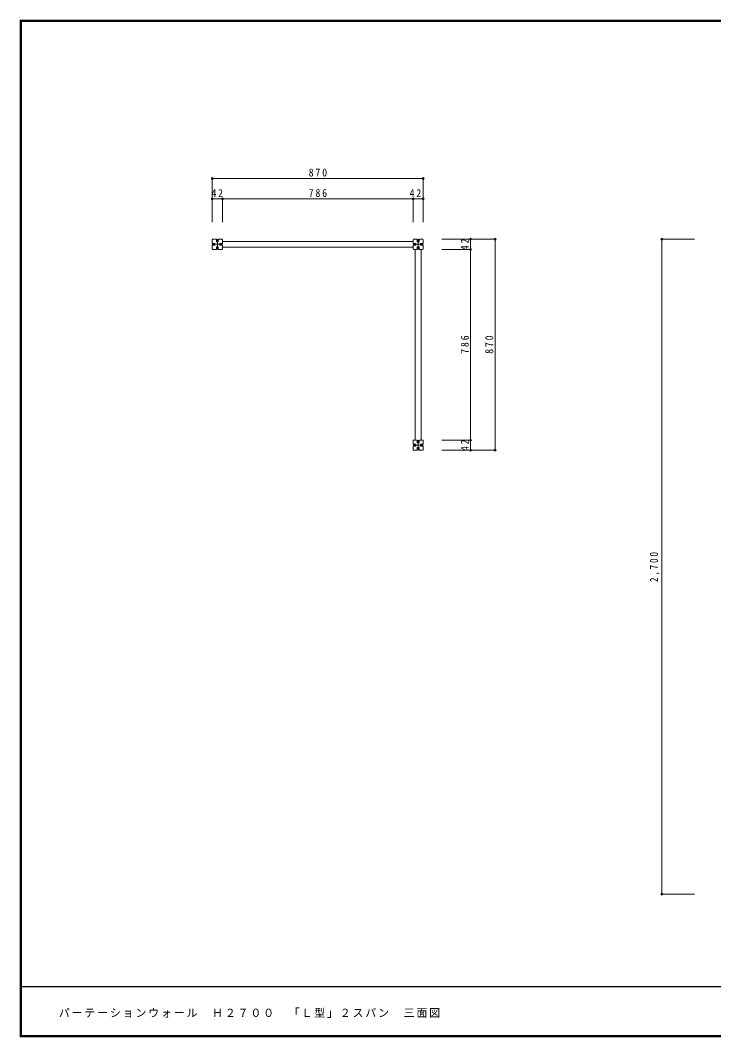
# Model space of a CAD drawing. Units: millimetres at full size, sheet at 1:15. Extents: x -3000 to 2850, y -2151 to 2088.
# Drawn here: x -3000 to -142, y -2102 to 2088 of the extents above; entities that cross this region are included whole.
import ezdxf

# ---------------------------------------------------------------- set-up
doc = ezdxf.new("R2010")
doc.units = ezdxf.units.MM
doc.header["$LTSCALE"] = 15
doc.header["$PDMODE"] = 32
doc.header["$PDSIZE"] = 7.5
doc.linetypes.add('CHAIN1', pattern=[8, 5, -1, 1, -1])
doc.layers.add('0-B_寸法', color=7, linetype='Continuous', lineweight=9)
doc.layers.add('F-1_枠', color=6, linetype='Continuous', lineweight=9)
doc.layers.add('F-A_文字', color=7, linetype='Continuous')
doc.styles.add('ＭＳ ゴシック', font='')
doc.styles.get('ＭＳ ゴシック').set_extended_font_data('MS Gothic')

msp = doc.modelspace()

# ---------------------------------------------------------------- linework, layer by layer
at = {"layer": '0-B_寸法', "color": 3}
for p, q in [((-1338.76, 1435.76), (-2208.76, 1435.76)), ((-2208.76, 1435.76), (-2208.76, 1351.3)), ((-1338.76, 1435.76), (-1338.76, 1351.3)), ((-1338.76, 1435.76), (-1338.76, 1351.3)), ((-2208.76, 1351.3), (-2208.76, 1255.54)), ((-2208.76, 1351.3), (-2166.76, 1351.3)), ((-2166.76, 1351.3), (-2166.76, 1255.54)), ((-2166.76, 1351.3), (-1380.76, 1351.3)), ((-1380.76, 1351.3), (-1380.76, 1255.54)), ((-1380.76, 1351.3), (-1338.76, 1351.3)), ((-1338.76, 1351.3), (-1338.76, 1255.54)), ((-1143.54, 1185.12), (-1262.69, 1185.12)), ((-1143.54, 1185.12), (-1143.54, 1143.12)), ((-1042.59, 1185.12), (-1143.54, 1185.12)), ((-1042.59, 1185.12), (-1042.59, 315.12)), ((-355.56, 1185.12), (-355.56, -1514.88)), ((-355.56, 1185.12), (-220.33, 1185.12)), ((-1143.54, 1143.12), (-1262.69, 1143.12)), ((-1143.54, 1143.12), (-1143.54, 357.12)), ((-1143.54, 357.12), (-1262.69, 357.12)), ((-1143.54, 357.12), (-1143.54, 315.12)), ((-1143.54, 315.12), (-1262.69, 315.12)), ((-1042.59, 315.12), (-1143.54, 315.12)), ((-355.56, -1514.88), (-220.33, -1514.88))]:
    msp.add_line(p, q, dxfattribs=at)
at = {"layer": '0-B_寸法'}
for p, q in [((-2206.76, 1185.12), (-2208.76, 1183.12)), ((-2208.76, 1168.12), (-2208.76, 1183.12)), ((-2206.76, 1185.12), (-2191.76, 1185.12)), ((-2183.76, 1185.12), (-2183.76, 1174.12)), ((-2166.76, 1176.12), (-1380.76, 1176.12)), ((-1378.76, 1185.12), (-1380.76, 1183.12)), ((-1380.76, 1168.12), (-1380.76, 1183.12)), ((-1378.76, 1185.12), (-1363.76, 1185.12)), ((-1355.76, 1185.12), (-1355.76, 1174.12)), ((-2208.76, 1168.12), (-2197.76, 1168.12)), ((-2208.76, 1145.12), (-2208.76, 1160.12)), ((-2208.76, 1145.12), (-2206.76, 1143.12)), ((-2191.76, 1143.12), (-2206.76, 1143.12)), ((-2183.76, 1143.12), (-2183.76, 1154.12)), ((-2168.76, 1143.12), (-2183.76, 1143.12)), ((-2166.76, 1168.12), (-2177.76, 1168.12)), ((-2168.76, 1143.12), (-2166.76, 1145.12)), ((-2166.76, 1160.12), (-2166.76, 1145.12)), ((-2166.76, 1152.12), (-1380.76, 1152.12)), ((-1380.76, 1168.12), (-1369.76, 1168.12)), ((-1380.76, 1145.12), (-1380.76, 1160.12)), ((-1380.76, 1145.12), (-1378.76, 1143.12)), ((-1363.76, 1143.12), (-1378.76, 1143.12)), ((-1371.76, 357.12), (-1371.76, 1143.12)), ((-1355.76, 1143.12), (-1355.76, 1154.12)), ((-1340.76, 1143.12), (-1355.76, 1143.12)), ((-1338.76, 1168.12), (-1349.76, 1168.12)), ((-1347.76, 357.12), (-1347.76, 1143.12)), ((-1340.76, 1143.12), (-1338.76, 1145.12)), ((-1338.76, 1160.12), (-1338.76, 1145.12)), ((-1380.76, 340.12), (-1369.76, 340.12)), ((-1363.76, 357.12), (-1363.76, 346.12)), ((-1355.76, 357.12), (-1340.76, 357.12)), ((-1338.76, 340.12), (-1349.76, 340.12)), ((-1338.76, 355.12), (-1340.76, 357.12)), ((-1338.76, 355.12), (-1338.76, 340.12)), ((-1380.76, 317.12), (-1380.76, 332.12)), ((-1380.76, 317.12), (-1378.76, 315.12)), ((-1363.76, 315.12), (-1378.76, 315.12)), ((-1363.76, 315.12), (-1363.76, 326.12)), ((-1340.76, 315.12), (-1355.76, 315.12)), ((-1340.76, 315.12), (-1338.76, 317.12)), ((-1338.76, 332.12), (-1338.76, 317.12))]:
    msp.add_line(p, q, dxfattribs=at)
at = {"layer": '0-B_寸法', "color": 4, "linetype": 'CHAIN1'}
for p, q in [((-2187.76, 1185.12), (-2187.76, 1143.12)), ((-1359.76, 1185.12), (-1359.76, 1143.12)), ((-2208.76, 1164.12), (-2166.76, 1164.12)), ((-1380.76, 1164.12), (-1338.76, 1164.12)), ((-1380.76, 336.12), (-1338.76, 336.12)), ((-1359.76, 315.12), (-1359.76, 357.12))]:
    msp.add_line(p, q, dxfattribs=at)
at = {"layer": '0-B_寸法'}
for points in [[(-2191.76, 1185.12), (-2191.76, 1174.12), (-2183.76, 1174.12)], [(-2183.76, 1185.12), (-2168.76, 1185.12), (-2166.76, 1183.12), (-2166.76, 1168.12)], [(-1363.76, 1185.12), (-1363.76, 1174.12), (-1355.76, 1174.12)], [(-1355.76, 1185.12), (-1340.76, 1185.12), (-1338.76, 1183.12), (-1338.76, 1168.12)], [(-2208.76, 1160.12), (-2197.76, 1160.12), (-2197.76, 1168.12)], [(-2191.76, 1143.12), (-2191.76, 1154.12), (-2183.76, 1154.12)], [(-2166.76, 1160.12), (-2177.76, 1160.12), (-2177.76, 1168.12)], [(-1380.76, 1160.12), (-1369.76, 1160.12), (-1369.76, 1168.12)], [(-1363.76, 1143.12), (-1363.76, 1154.12), (-1355.76, 1154.12)], [(-1338.76, 1160.12), (-1349.76, 1160.12), (-1349.76, 1168.12)], [(-1380.76, 340.12), (-1380.76, 355.12), (-1378.76, 357.12), (-1363.76, 357.12)], [(-1380.76, 332.12), (-1369.76, 332.12), (-1369.76, 340.12)], [(-1355.76, 357.12), (-1355.76, 346.12), (-1363.76, 346.12)], [(-1338.76, 332.12), (-1349.76, 332.12), (-1349.76, 340.12)], [(-1355.76, 315.12), (-1355.76, 326.12), (-1363.76, 326.12)]]:
    msp.add_lwpolyline(points, dxfattribs=at)
at = {"layer": '0-B_寸法', "color": 3}
for p in [(-2208.76, 1435.76), (-1338.76, 1435.76), (-2208.76, 1351.3), (-2166.76, 1351.3), (-1380.76, 1351.3), (-1338.76, 1351.3), (-1143.54, 1185.12), (-1042.59, 1185.12), (-355.56, 1185.12), (-1143.54, 1143.12), (-1143.54, 357.12), (-1143.54, 315.12), (-1042.59, 315.12), (-355.56, -1514.88)]:
    msp.add_point(p, dxfattribs=at)
at = {"layer": 'F-1_枠'}
for p, q in [((-3000, 2087.5), (-3000, -2102.5)), ((-3000, 2087.5), (2850, 2087.5)), ((-3000, 2085), (2850, 2085)), ((-3000, 2082.5), (2850, 2082.5)), ((-2997.5, 2087.5), (-2997.5, -2102.5)), ((-2995, 2087.5), (-2995, -2102.5)), ((2850, -1895), (-3000, -1895)), ((2850, -1897.5), (-3000, -1897.5)), ((2850, -2097.5), (-3000, -2097.5)), ((2850, -2100), (-3000, -2100)), ((2850, -2102.5), (-3000, -2102.5))]:
    msp.add_line(p, q, dxfattribs=at)

# ---------------------------------------------------------------- texts
at = {"layer": '0-B_寸法', "char_height": 32.99, "attachment_point": 7, "style": 'ＭＳ ゴシック'}
for s, insert in [('\\T1.38;\\W0.9;870', (-1811.26, 1443.26)), ('\\T1.36;\\W0.9;42', (-2212.13, 1358.8)), ('\\T1.38;\\W0.9;786', (-1811.26, 1358.8)), ('\\T1.36;\\W0.9;42', (-1395.1, 1358.8))]:
    msp.add_mtext(s, dxfattribs=dict(at, insert=insert))
at = {"layer": '0-B_寸法', "char_height": 32.99, "attachment_point": 7, "rotation": 90, "style": 'ＭＳ ゴシック'}
for s, insert in [('\\T1.36;\\W0.9;42', (-1151.04, 1139.74)), ('\\T1.38;\\W0.9;786', (-1151.04, 712.62)), ('\\T1.38;\\W0.9;870', (-1050.09, 712.62)), ('\\T1.36;\\W0.9;42', (-1151.04, 311.74)), ('\\T1.38;\\W0.85;2,700', (-363.06, -228.63))]:
    msp.add_mtext(s, dxfattribs=dict(at, insert=insert))
at = {"layer": 'F-A_文字', "insert": (-2841.23, -2025), "char_height": 32.99, "attachment_point": 7, "style": 'ＭＳ ゴシック'}
msp.add_mtext('\\T1.17;パーテーションウォール\u3000Ｈ２７００\u3000「Ｌ型」２スパン\u3000三面図', dxfattribs=at)

doc.saveas('drawing.dxf')
